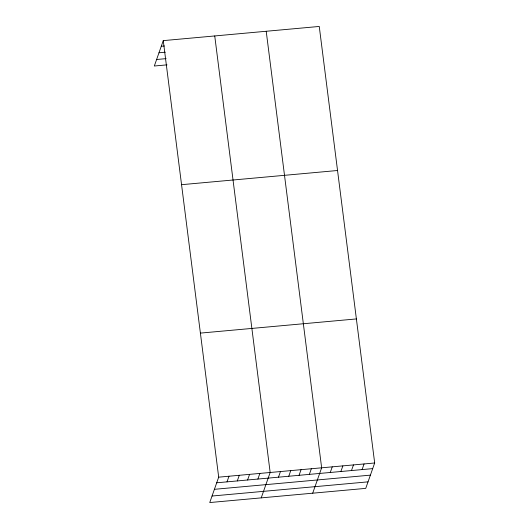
<?xml version="1.0" encoding="UTF-8"?>
<svg xmlns="http://www.w3.org/2000/svg" width="529" height="529" viewBox="0 0 529 529"><rect width="100%" height="100%" fill="white"/><g stroke="black" fill="none" stroke-linecap="round" stroke-linejoin="round"><path stroke-width="0.79" d="M163.263 40.627L218.689 477.165L209.749 502.55L365.737 488.373L374.677 462.987L319.252 26.45L163.263 40.627L154.323 66.013L166.992 64.862M227.001 481.866L228.984 476.226M237.296 480.927L239.28 475.293M247.585 479.995L249.576 474.354M257.881 479.056L259.871 473.422M261.227 497.868L270.167 472.483L214.741 35.952M278.472 477.184L280.463 471.551M288.768 476.252L290.758 470.612M299.064 475.313L301.054 469.679M309.359 474.381L311.35 468.74M312.699 493.193L321.645 467.808L266.213 31.271M330.261 472.476L332.252 466.843M340.874 471.518L342.858 465.877M351.481 470.552L353.465 464.912M362.087 469.587L364.071 463.946M161.279 46.268L164.446 45.977M158.978 52.781L165.319 52.206M156.617 59.499L166.119 58.633M181.553 184.687L337.542 170.503M200.398 333.105L356.387 318.927M218.689 477.165L374.677 462.987M216.705 482.798L372.694 468.621M214.404 489.318L370.399 475.141M212.043 496.03L368.032 481.853"/></g></svg>
